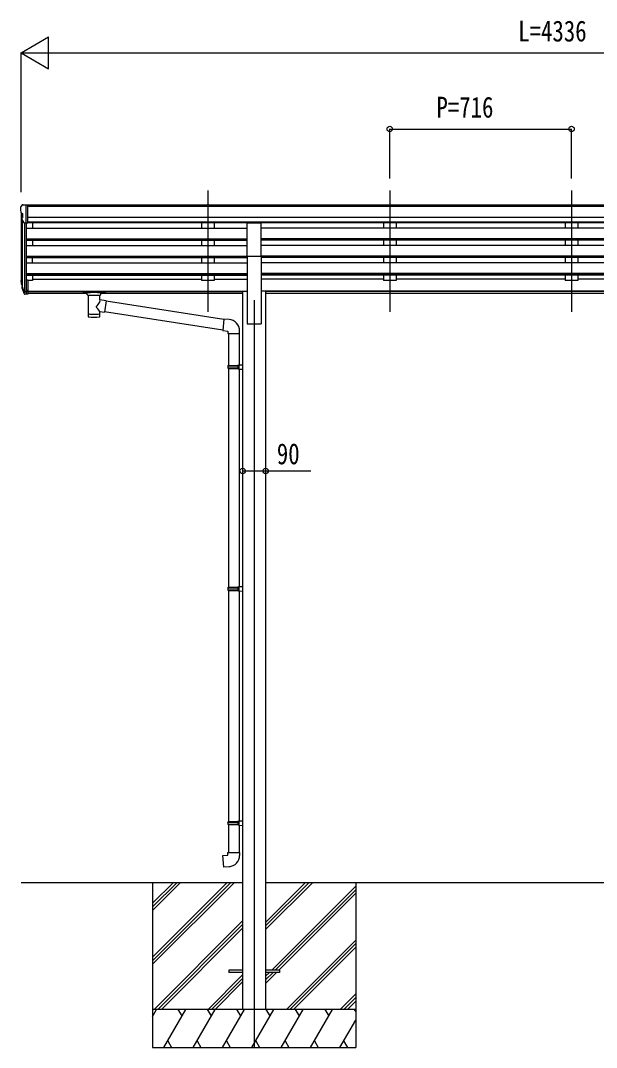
# Model space of a CAD drawing. Units: millimetres, scale not verified. Extents: x -10512 to 10512, y -7425 to 7425.
# Drawn here: x -2982 to -714, y -4162 to -118 of the extents above; entities that cross this region are included whole.
import ezdxf
from ezdxf.enums import TextEntityAlignment as Align

# ---------------------------------------------------------------- set-up
doc = ezdxf.new("R2010")
doc.units = ezdxf.units.MM
doc.header["$LTSCALE"] = 30
for name, color, linetype in [('0-3_YKK_12', 2, 'Continuous'), ('0-4_YKK_13', 4, 'Continuous'), ('0-5_YKK_A1', 4, 'Continuous'), ('0-6_YKK_D', 6, 'Continuous')]:
    doc.layers.add(name, color=color, linetype=linetype)
doc.styles.add('ＭＳ ゴシック', font='')
doc.styles.get('ＭＳ ゴシック').set_extended_font_data('MS Gothic')

msp = doc.modelspace()

# ---------------------------------------------------------------- linework, layer by layer
at = {"layer": '0-3_YKK_12'}
for p, q in [((-2244.45, -788.1), (-2244.45, -1265.61)), ((-2244.45, -788.1), (-2244.45, -1265.61)), ((-1528.45, -788.1), (-1528.45, -1265.61)), ((-1528.45, -788.1), (-1528.45, -1265.61)), ((-812.45, -788.1), (-812.45, -1265.61)), ((-812.45, -788.1), (-812.45, -1265.61)), ((-2062.45, -1218.93), (-2062.45, -4162.5))]:
    msp.add_line(p, q, dxfattribs=at)
at = {"layer": '0-4_YKK_13'}
for p, q in [((-2975.54, -844.41), (-2979.61, -850.22)), ((-2972.45, -843.84), (-2974.78, -843.98)), ((-2972.45, -843.84), (-2953.95, -843.84)), ((-2960.45, -916.83), (-2960.45, -843.84)), ((-2953.95, -843.84), (-2943.95, -843.93)), ((-2953.95, -915.83), (-2953.95, -843.84)), ((-2943.95, -845.45), (-2943.95, -843.93)), ((-2982.45, -853.21), (-2982.45, -853.84)), ((-2979.92, -875.03), (-2974.6, -878.1)), ((-2974.45, -878.36), (-2974.45, -894.63)), ((-2968.07, -915.01), (-2977.08, -899.42)), ((-2960.45, -916.83), (-2965.66, -916.51)), ((-2953.95, -915.83), (-2960.45, -915.83)), ((-2089.95, -1046.27), (-2089.95, -914.47)), ((-2089.95, -914.47), (-2034.95, -914.47)), ((-2034.95, -1046.27), (-2034.95, -914.47)), ((-2089.95, -1046.27), (-2034.95, -1046.27)), ((-2979.36, -1155.41), (-2975.48, -1163.36)), ((-2978.75, -1154.04), (-2975.48, -1161.1)), ((-2977.04, -1166.69), (-2976.7, -1171.09)), ((-2976.7, -1171.09), (-2967.89, -1194.64)), ((-2976.09, -1170.53), (-2967.89, -1186.71)), ((-2966.88, -1185.58), (-2974.64, -1170.17)), ((-2960.45, -1141.22), (-2960.45, -1196)), ((-2953.95, -1141.22), (-2960.45, -1141.22)), ((-2953.95, -1141.22), (-2953.95, -1195.26)), ((-2960.45, -1186.25), (-2965.59, -1186.25)), ((-2960.45, -1188.06), (-2965.3, -1188.06)), ((-2960.45, -1196), (-2965.3, -1196)), ((-2953.95, -1181.36), (-2960.45, -1181.36)), ((-2953.95, -1186.23), (-2960.45, -1186.23)), ((-2953.95, -1195.26), (-2960.45, -1195.26)), ((-2736.45, -1186.1), (-2736.45, -1191.86)), ((-2736.45, -1186.29), (-2736.45, -1187.83)), ((-2734.45, -1185.44), (-2651.45, -1185.44)), ((-2734.45, -1187.61), (-2651.45, -1187.61)), ((-2734.45, -1192.52), (-2719.95, -1192.52)), ((-2719.95, -1198.17), (-2719.95, -1191.62)), ((-2715.85, -1199.09), (-2715.87, -1284.53)), ((-2670.05, -1217.83), (-2670.05, -1199.09)), ((-2665.95, -1198.17), (-2665.95, -1191.62)), ((-2665.95, -1192.52), (-2651.45, -1192.52)), ((-2649.45, -1186.1), (-2649.45, -1191.86)), ((-2644.83, -1221.74), (-2670.05, -1217.82)), ((-2644.83, -1221.74), (-2651.85, -1267)), ((-2181.85, -1295.63), (-2645.15, -1223.75)), ((-2670.03, -1284.53), (-2670.06, -1263.86)), ((-2670.05, -1264.17), (-2651.85, -1267)), ((-2185.51, -1337.56), (-2651.58, -1265.26)), ((-2160.84, -1295.5), (-2181.68, -1293.68)), ((-2165.76, -1351.25), (-2119.76, -1351.25)), ((-2163.65, -1351.25), (-2163.65, -1476.57)), ((-2121.65, -1351.25), (-2121.65, -1474.01)), ((-2119.76, -1351.25), (-2119.76, -1340.33)), ((-2165.65, -1478.57), (-2164.65, -1476.57)), ((-2165.65, -1478.57), (-2121.65, -1478.57)), ((-2165.65, -1478.57), (-2165.65, -1486.57)), ((-2165.65, -1486.57), (-2121.65, -1486.57)), ((-2165.65, -1486.57), (-2164.65, -1488.57)), ((-2164.65, -1476.57), (-2121.65, -1476.57)), ((-2164.65, -1488.57), (-2121.65, -1488.57)), ((-2163.65, -1488.57), (-2163.65, -2350.25)), ((-2126.13, -1478.57), (-2126.56, -1476.57)), ((-2123.65, -1474.07), (-2107.65, -1473.6)), ((-2123.65, -1476.07), (-2123.65, -1474.07)), ((-2123.65, -1476.07), (-2121.65, -1476.07)), ((-2123.65, -1491.07), (-2123.65, -1489.07)), ((-2123.65, -1491.07), (-2107.65, -1491.54)), ((-2121.65, -1491.13), (-2121.65, -2347.7)), ((-2107.65, -1473.6), (-2107.65, -1491.54)), ((-2165.65, -2352.25), (-2164.65, -2350.25)), ((-2165.65, -2352.25), (-2121.65, -2352.25)), ((-2165.65, -2352.25), (-2165.65, -2360.25)), ((-2165.65, -2360.25), (-2121.65, -2360.25)), ((-2165.65, -2360.25), (-2164.65, -2362.25)), ((-2164.65, -2350.25), (-2121.65, -2350.25)), ((-2164.65, -2362.25), (-2121.65, -2362.25)), ((-2163.65, -2362.25), (-2163.65, -3272.94)), ((-2126.13, -2352.25), (-2126.56, -2350.25)), ((-2123.65, -2347.75), (-2107.65, -2347.28)), ((-2123.65, -2349.75), (-2123.65, -2347.75)), ((-2123.65, -2349.75), (-2121.65, -2349.75)), ((-2123.65, -2364.75), (-2123.65, -2362.75)), ((-2123.65, -2364.75), (-2107.65, -2365.23)), ((-2121.65, -2364.81), (-2121.65, -3270.38)), ((-2107.65, -2347.28), (-2107.65, -2365.23)), ((-2165.65, -3274.94), (-2164.65, -3272.94)), ((-2165.65, -3274.94), (-2121.65, -3274.94)), ((-2165.65, -3274.94), (-2165.65, -3282.94)), ((-2164.65, -3272.94), (-2121.65, -3272.94)), ((-2126.13, -3274.94), (-2126.56, -3272.94)), ((-2123.65, -3270.44), (-2107.65, -3269.97)), ((-2123.65, -3272.44), (-2123.65, -3270.44)), ((-2123.65, -3272.44), (-2121.65, -3272.44)), ((-2107.65, -3269.97), (-2107.65, -3287.91)), ((-2165.65, -3282.94), (-2121.65, -3282.94)), ((-2165.65, -3282.94), (-2164.65, -3284.94)), ((-2164.65, -3284.94), (-2121.65, -3284.94)), ((-2163.65, -3284.94), (-2163.65, -3394.94)), ((-2123.65, -3287.44), (-2123.65, -3285.44)), ((-2123.65, -3287.44), (-2107.65, -3287.91)), ((-2121.65, -3287.5), (-2121.65, -3394.94)), ((-2165.65, -3394.94), (-2119.65, -3394.94)), ((-2165.65, -3404.94), (-2165.65, -3394.94)), ((-2119.65, -3394.94), (-2119.65, -3405.86)), ((-2162.45, -3858), (-2162.45, -3867)), ((-2107.65, -3858), (-2162.45, -3858)), ((-2107.65, -3867), (-2162.45, -3867)), ((-1962.45, -3858), (-2017.25, -3858)), ((-1962.45, -3867), (-2017.25, -3867)), ((-1962.45, -3858), (-1962.45, -3867))]:
    msp.add_line(p, q, dxfattribs=at)
for points in [[(-2736.45, -1186.1), (-2736.41, -1185.91), (-2736.33, -1185.77), (-2736.23, -1185.67), (-2736.13, -1185.61), (-2736.01, -1185.57), (-2735.72, -1185.51), (-2735.23, -1185.46), (-2734.69, -1185.44), (-2734.45, -1185.44)], [(-2736.45, -1191.86), (-2736.41, -1192.05), (-2736.33, -1192.19), (-2736.23, -1192.28), (-2736.13, -1192.34), (-2736.01, -1192.39), (-2735.72, -1192.45), (-2735.23, -1192.5), (-2734.69, -1192.52), (-2734.45, -1192.52)], [(-2651.45, -1185.44), (-2651.1, -1185.44), (-2650.57, -1185.47), (-2650.12, -1185.52), (-2649.82, -1185.59), (-2649.65, -1185.69), (-2649.53, -1185.83), (-2649.46, -1186.01), (-2649.45, -1186.1)], [(-2651.45, -1192.52), (-2651.1, -1192.52), (-2650.57, -1192.49), (-2650.12, -1192.44), (-2649.82, -1192.36), (-2649.65, -1192.27), (-2649.53, -1192.13), (-2649.46, -1191.95), (-2649.45, -1191.86)], [(-2181.68, -1293.68), (-2185.68, -1339.51), (-2165.76, -1341.25), (-2165.76, -1351.25)], [(-2126.13, -1478.57), (-2126.13, -1486.57), (-2126.56, -1488.57)], [(-2123.65, -1489.07), (-2121.65, -1489.07), (-2121.65, -1476.07)], [(-2126.13, -2352.25), (-2126.13, -2360.25), (-2126.56, -2362.25)], [(-2123.65, -2362.75), (-2121.65, -2362.75), (-2121.65, -2349.75)], [(-2126.13, -3274.94), (-2126.13, -3282.94), (-2126.56, -3284.94)], [(-2123.65, -3285.44), (-2121.65, -3285.44), (-2121.65, -3272.44)], [(-2160.73, -3450.69), (-2181.57, -3452.51), (-2185.57, -3406.69), (-2165.65, -3404.94)]]:
    msp.add_lwpolyline(points, dxfattribs=at)
for centre, radius, start, end in [((-2974.72, -844.98), 1, 93.5, 145), ((-2979.45, -853.21), 3, 93, 180), ((-2780.45, -853.84), 202, 180, 184.94904), ((-2975.55, -870.65), 6.18, 185.7035, 224.99897), ((-2974.75, -878.36), 0.3, 0, 60), ((-2974.48, -897.92), 3, 94.7167, 210), ((-2974.75, -894.63), 0.3, 274.7167, 0), ((-2965.48, -913.51), 3, 210, 266.5), ((-2951.27, -1146.3), 29.53, 186.50806, 197.98144), ((-2949.86, -1144.54), 30.41, 187.1552, 198.19734), ((-2164.76, -1340.33), 45, 0, 85), ((-2164.65, -3405.86), 45, 275, 0)]:
    msp.add_arc(centre, radius, start, end, dxfattribs=at)
for centre, major_axis, ratio, start_param, end_param in [((-2891.8, -1146.73), (-89.06, 1.43), 0.57596, 6.1962358, 6.3678173), ((-2892.59, -1140.05), (87.93, 4.42), 0.541684, 3.0659337, 3.2228513), ((-2975.74, -1166.69), (1.3, 0), 0.90356, 1.3700892, 3.347195), ((-2889.82, -1150.5), (-89.07, 0), 0.90356, 0.2056023, 0.2515348), ((-2890.53, -1146.63), (-88.05, 0), 0.90356, 0.2662965, 0.3003836), ((-2965.3, -1185.35), (-3, 0), 0.90356, 0.5235988, 1.5707963), ((-2965.3, -1193.29), (3, 0), 0.90356, 3.6651914, 4.712389), ((-2965.59, -1184.9), (-1.5, 0), 0.90356, 0.5235988, 1.5707963), ((-2734.45, -1187.83), (2, 0), 0.109601, 1.5707963, 3.1415927), ((-2692.95, -1198.08), (27.06, 0), 0.069685, 3.1415927, 6.2831853), ((-2692.95, -1191.62), (27, 0), 0.070066, 6.2831853, 9.424778), ((-2681.95, -1195.6), (16, 0), 0.361356, 6.2636979, 6.2831853), ((-2651.45, -1187.83), (2, 0), 0.109601, 0, 1.5707963), ((-2692.95, -1244.37), (-22.81, -26.62), 0.234429, 1.6855472, 3.1268519), ((-2690.4, -1241.73), (20.32, -22.25), 0.045535, 0.0389954, 1.3075346), ((-2692.95, -1284.53), (22.92, 0), 0.101955, 3.1415499, 6.2833984), ((-2692.95, -1272.09), (22.91, 0), 0.122865, 3.1415927, 6.2831853)]:
    msp.add_ellipse(centre, major_axis=major_axis, ratio=ratio, start_param=start_param, end_param=end_param, dxfattribs=at)
at = {"layer": '0-5_YKK_A1'}
for p, q in [((1329.05, -845.45), (-2953.95, -845.45)), ((-2980.45, -874.42), (-2980.45, -1140.86)), ((1329.05, -850.66), (-2953.95, -850.66)), ((-2975.48, -902.19), (-2975.48, -1167.57)), ((-2966.45, -916.35), (-2966.46, -1186)), ((-2960.45, -916.83), (-2960.45, -1141.22)), ((1329.05, -894.19), (-2953.95, -894.19)), ((1329.05, -912.05), (-2953.95, -912.05)), ((-2089.95, -915.29), (-2953.95, -915.29)), ((-2935.45, -915.29), (-2935.45, -935.75)), ((-2269.45, -915.29), (-2269.45, -935.75)), ((-2219.45, -915.29), (-2219.45, -935.75)), ((410.05, -915.29), (-2034.95, -915.29)), ((-1553.45, -915.29), (-1553.45, -935.75)), ((-1503.45, -915.29), (-1503.45, -935.75)), ((-837.45, -915.29), (-837.45, -935.75)), ((-787.45, -915.29), (-787.45, -935.75)), ((-2960.45, -935.75), (-2089.95, -935.75)), ((410.05, -935.75), (-2034.95, -935.75)), ((-2960.45, -977.62), (-2089.95, -977.62)), ((-2960.45, -979.12), (-2089.95, -979.12)), ((-2960.45, -983.44), (-2089.95, -983.44)), ((-2960.45, -1004.24), (-2089.95, -1004.24)), ((-2935.45, -983.44), (-2935.45, -1004.24)), ((-2269.45, -983.44), (-2269.45, -1004.24)), ((-2219.45, -983.44), (-2219.45, -1004.24)), ((410.05, -977.62), (-2034.95, -977.62)), ((410.05, -979.12), (-2034.95, -979.12)), ((410.05, -983.44), (-2034.95, -983.44)), ((410.05, -1004.24), (-2034.95, -1004.24)), ((-1553.45, -983.44), (-1553.45, -1004.24)), ((-1503.45, -983.44), (-1503.45, -1004.24)), ((-837.45, -983.44), (-837.45, -1004.24)), ((-787.45, -983.44), (-787.45, -1004.24)), ((-2960.45, -1046.12), (-2089.95, -1046.12)), ((-2960.45, -1047.61), (-2089.95, -1047.61)), ((-2089.95, -1046.27), (-2089.95, -1312.5)), ((410.05, -1046.12), (-2034.95, -1046.12)), ((-2034.95, -1046.27), (-2034.95, -1312.5)), ((410.05, -1047.61), (-2034.95, -1047.61)), ((-2960.45, -1051.93), (-2089.95, -1051.93)), ((-2960.45, -1072.73), (-2089.95, -1072.73)), ((-2935.45, -1072.73), (-2935.45, -1051.93)), ((-2269.45, -1051.93), (-2269.45, -1072.73)), ((-2219.45, -1051.93), (-2219.45, -1072.73)), ((410.05, -1051.93), (-2034.95, -1051.93)), ((410.05, -1072.73), (-2034.95, -1072.73)), ((-1553.45, -1051.93), (-1553.45, -1072.73)), ((-1503.45, -1051.93), (-1503.45, -1072.73)), ((-837.45, -1051.93), (-837.45, -1072.73)), ((-787.45, -1051.93), (-787.45, -1072.73)), ((-2960.45, -1114.61), (-2089.95, -1114.61)), ((-2960.45, -1116.1), (-2089.95, -1116.1)), ((-2960.45, -1120.42), (-2089.95, -1120.42)), ((-2935.45, -1120.42), (-2935.45, -1141.86)), ((-2269.45, -1120.42), (-2269.45, -1141.86)), ((-2219.45, -1120.42), (-2219.45, -1141.86)), ((410.05, -1114.61), (-2034.95, -1114.61)), ((410.05, -1116.1), (-2034.95, -1116.1)), ((410.05, -1120.42), (-2034.95, -1120.42)), ((-1553.45, -1120.42), (-1553.45, -1141.86)), ((-1503.45, -1120.42), (-1503.45, -1141.86)), ((-837.45, -1120.42), (-837.45, -1141.86)), ((-787.45, -1120.42), (-787.45, -1141.86)), ((-2935.45, -1141.86), (-2953.95, -1141.86)), ((-2935.45, -1136.91), (-2269.45, -1136.91)), ((-2219.45, -1141.86), (-2269.45, -1141.86)), ((-2219.45, -1136.91), (-2089.95, -1136.91)), ((-1553.45, -1136.91), (-2034.95, -1136.91)), ((-1503.45, -1141.86), (-1553.45, -1141.86)), ((-837.45, -1136.91), (-1503.45, -1136.91)), ((-787.45, -1141.86), (-837.45, -1141.86)), ((-121.45, -1136.91), (-787.45, -1136.91)), ((-2953.95, -1183.93), (-2107.65, -1183.93)), ((-2953.95, -1185.32), (-2107.65, -1185.32)), ((-2719.95, -1193.01), (-2953.95, -1193.01)), ((-2107.65, -1193.01), (-2665.95, -1193.01)), ((-2107.65, -1183.5), (-2107.65, -4012.5)), ((-2107.65, -1183.5), (-2089.95, -1183.5)), ((-2017.25, -1183.5), (-2034.95, -1183.5)), ((-2017.25, -1183.5), (-2017.25, -4012.5)), ((392.35, -1183.93), (-2017.25, -1183.93)), ((392.35, -1185.32), (-2017.25, -1185.32)), ((392.35, -1193.01), (-2017.25, -1193.01)), ((-2089.95, -1312.5), (-2034.95, -1312.5)), ((-2980.45, -3512.5), (-2107.65, -3512.5)), ((-2462.45, -3512.5), (-2462.45, -4162.5)), ((-2462.45, -3806.68), (-2168.27, -3512.5)), ((-2462.45, -3820.82), (-2154.13, -3512.5)), ((-2462.45, -3834.96), (-2139.99, -3512.5)), ((-2462.45, -3622.83), (-2352.12, -3512.5)), ((-2462.45, -3608.69), (-2366.26, -3512.5)), ((-2462.45, -3594.55), (-2380.4, -3512.5)), ((-2017.25, -3512.5), (392.35, -3512.5)), ((-2017.25, -3698.13), (-1831.62, -3512.5)), ((-2017.25, -3683.99), (-1845.76, -3512.5)), ((-2017.25, -3669.85), (-1859.9, -3512.5)), ((-1662.45, -3512.5), (-1662.45, -4162.5)), ((-1993.27, -3858), (-1662.45, -3527.18)), ((-1979.13, -3858), (-1662.45, -3541.32)), ((-1964.99, -3858), (-1662.45, -3555.46)), ((-2456.14, -4012.5), (-2107.65, -3664.01)), ((-2442, -4012.5), (-2107.65, -3678.15)), ((-2427.86, -4012.5), (-2107.65, -3692.29)), ((-1935.64, -4012.5), (-1662.45, -3739.31)), ((-1921.5, -4012.5), (-1662.45, -3753.45)), ((-1907.36, -4012.5), (-1662.45, -3767.59)), ((-2244.01, -4012.5), (-2107.65, -3876.14)), ((-2017.25, -3881.98), (-2002.27, -3867)), ((-2017.25, -3896.12), (-1988.13, -3867)), ((-2014.99, -3908), (-1973.99, -3867)), ((-2229.87, -4012.5), (-2107.65, -3890.28)), ((-2215.72, -4012.5), (-2107.65, -3904.43)), ((-1723.51, -4012.5), (-1662.45, -3951.44)), ((-1709.37, -4012.5), (-1662.45, -3965.58)), ((-1695.22, -4012.5), (-1662.45, -3979.73)), ((-1662.45, -4012.5), (-2462.45, -4012.5)), ((-2462.45, -4040), (-2446.57, -4012.5)), ((-2417.7, -4162.5), (-2331.1, -4012.5)), ((-2346.1, -4038.48), (-2361.1, -4012.5)), ((-2302.23, -4162.5), (-2215.63, -4012.5)), ((-2230.63, -4038.48), (-2245.63, -4012.5)), ((-2186.76, -4162.5), (-2100.16, -4012.5)), ((-2115.16, -4038.48), (-2130.16, -4012.5)), ((-2071.29, -4162.5), (-1984.69, -4012.5)), ((-1999.69, -4038.48), (-2014.69, -4012.5)), ((-1955.82, -4162.5), (-1869.22, -4012.5)), ((-1884.22, -4038.48), (-1899.22, -4012.5)), ((-1840.35, -4162.5), (-1753.75, -4012.5)), ((-1783.75, -4012.5), (-1768.75, -4038.48)), ((-1668.28, -4012.5), (-1662.45, -4022.6)), ((-1724.88, -4162.5), (-1662.45, -4054.36)), ((-2462.45, -4162.5), (-1662.45, -4162.5)), ((-2402.71, -4136.52), (-2387.71, -4162.5)), ((-2287.24, -4136.52), (-2272.24, -4162.5)), ((-2171.76, -4136.52), (-2156.76, -4162.5)), ((-2056.29, -4136.52), (-2041.3, -4162.5)), ((-1940.82, -4136.52), (-1925.83, -4162.5)), ((-1825.35, -4136.52), (-1810.36, -4162.5)), ((-1709.89, -4136.52), (-1694.89, -4162.5))]:
    msp.add_line(p, q, dxfattribs=at)
at = {"layer": '0-6_YKK_D'}
for p, q in [((-2980.45, -245.45), (-2872.2, -182.95)), ((-2872.2, -307.95), (-2872.2, -182.95)), ((-2980.45, -793.84), (-2980.45, -244.45)), ((-2980.45, -245.45), (-2872.2, -307.95)), ((-2980.45, -245.45), (-2763.94, -245.45)), ((-2855.45, -245.45), (1230.55, -245.45)), ((-1528.45, -739.84), (-1528.45, -544.45)), ((-1528.45, -545.45), (-812.45, -545.45)), ((-812.45, -739.84), (-812.45, -544.45))]:
    msp.add_line(p, q, dxfattribs=at)
msp.add_lwpolyline([(-2107.65, -1892.05), (-2017.25, -1892.05), (-1839.42, -1892.05)], dxfattribs=at)
for centre in [(-1528.45, -545.45), (-812.45, -545.45), (-2107.65, -1892.05), (-2017.25, -1892.05)]:
    msp.add_circle(centre, 10.62, dxfattribs=at)

# ---------------------------------------------------------------- texts
at = {"layer": '0-6_YKK_D', "style": 'ＭＳ ゴシック', "width": 0.8}
for s, p in [('L=4336', (-1022.45, -225.45)), ('P=716', (-1344.45, -525.45)), ('90', (-1973.08, -1890.38))]:
    msp.add_text(s, height=82.48, dxfattribs=at).set_placement(p, align=Align.BOTTOM_LEFT)

doc.saveas('drawing.dxf')
